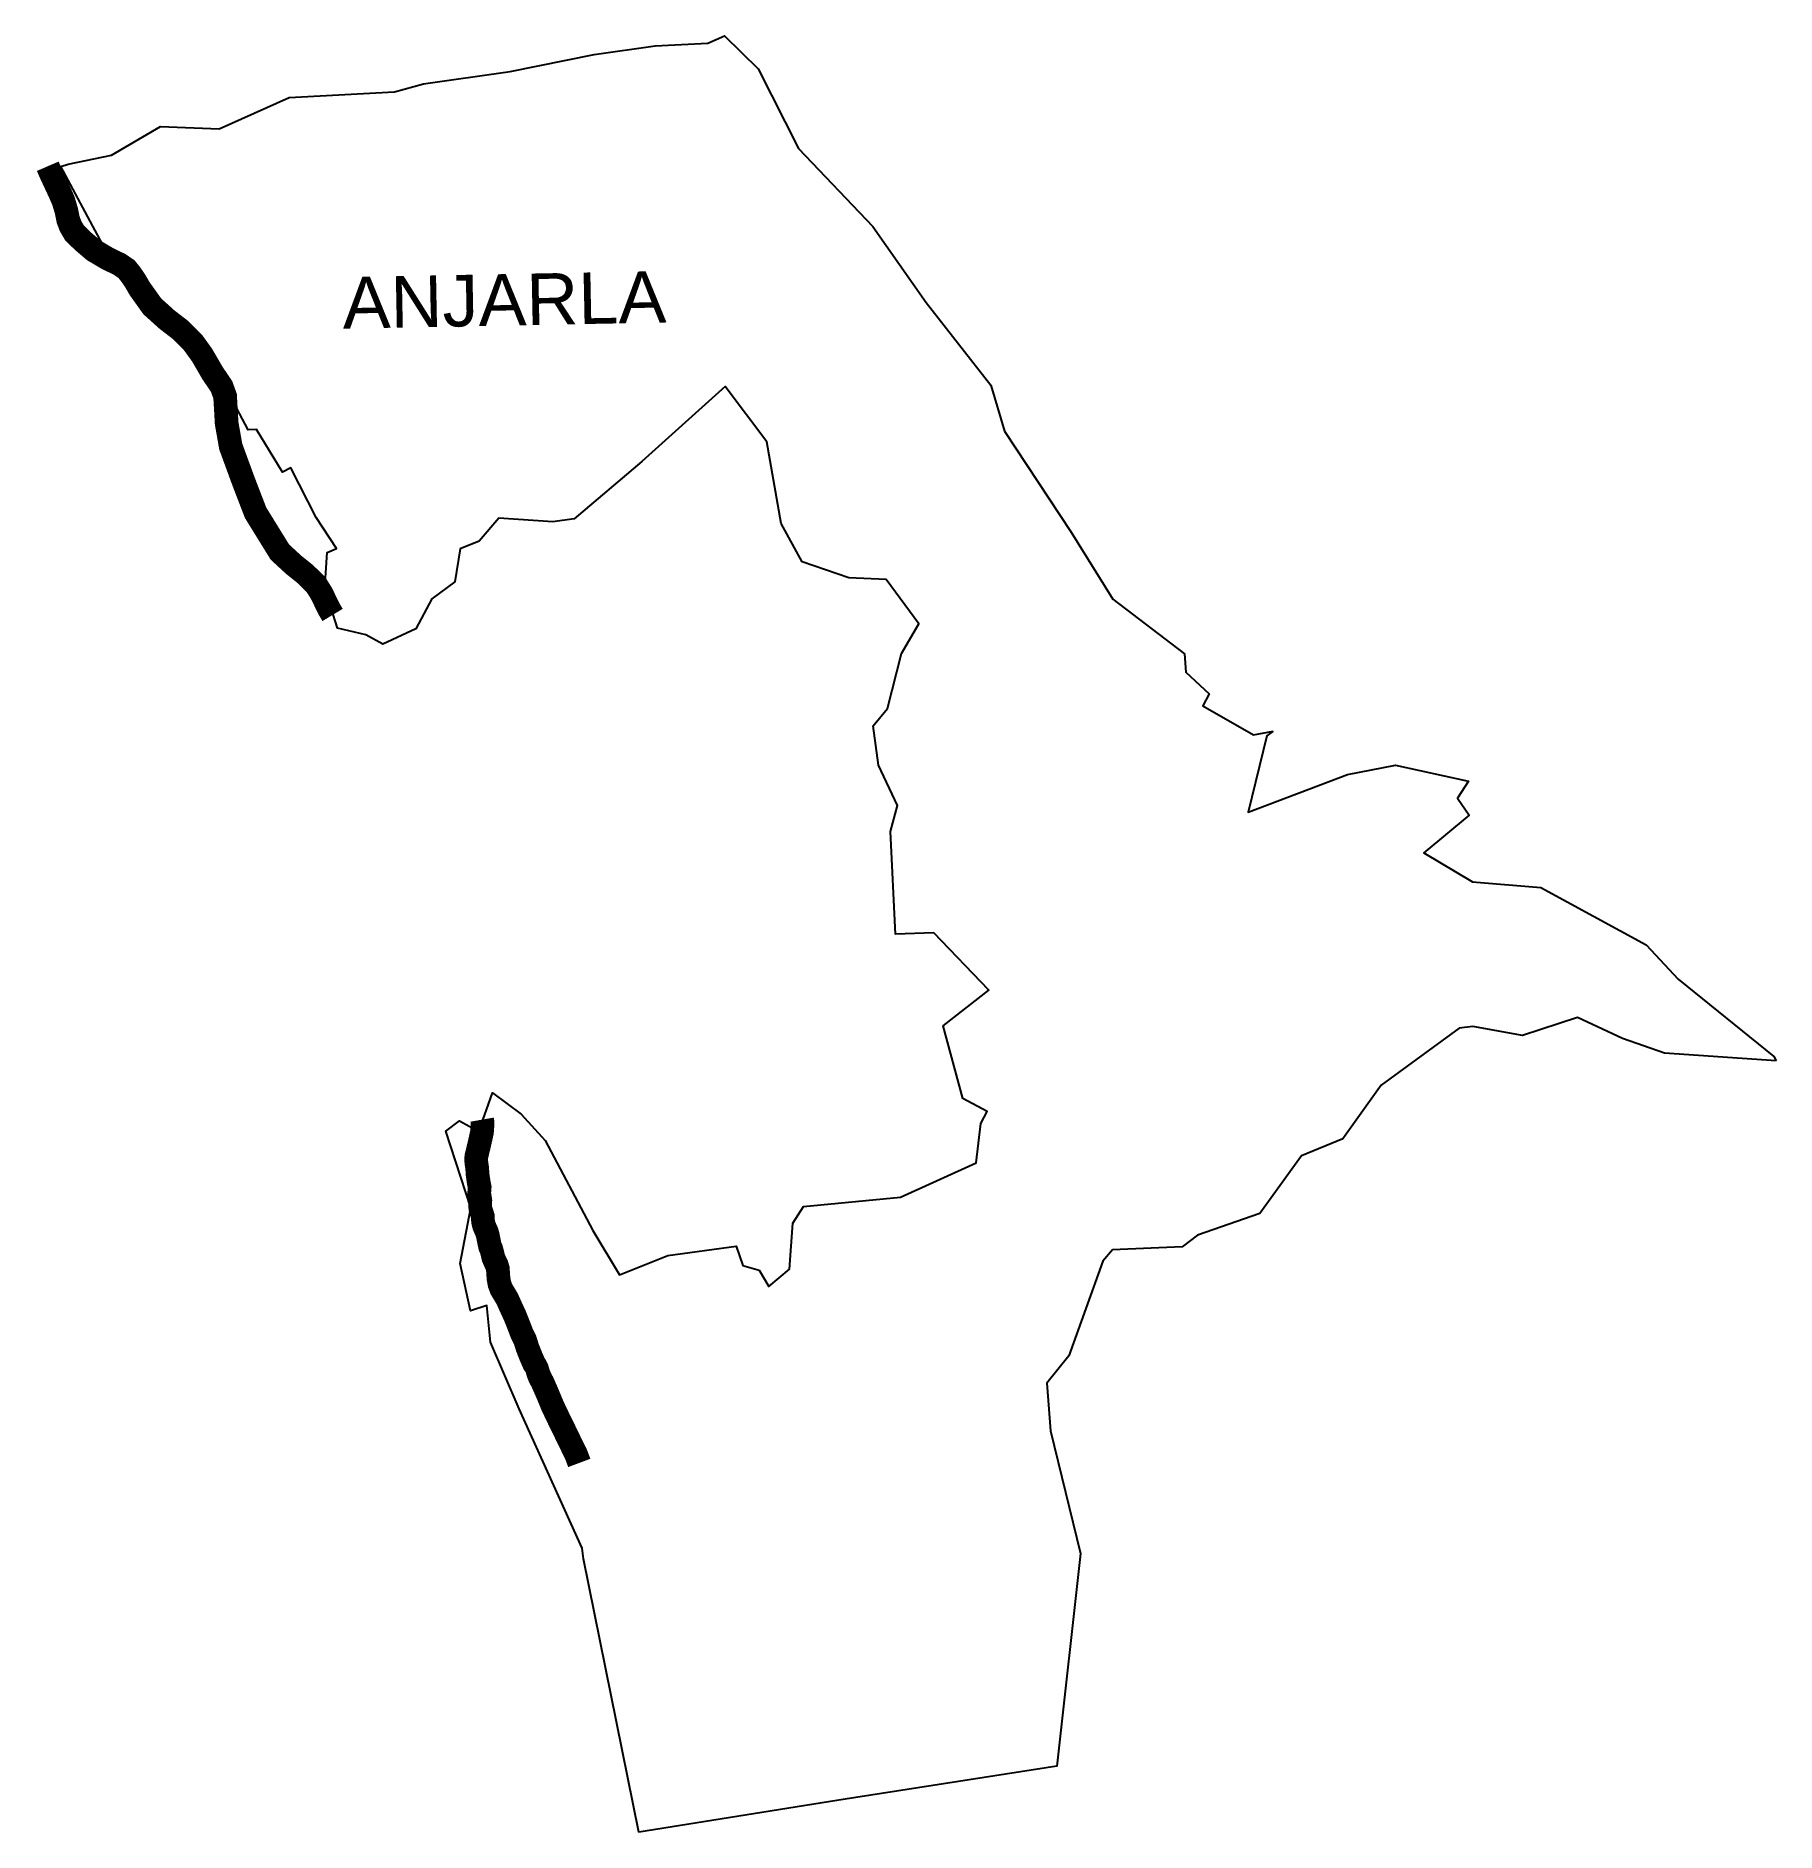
# Model space of a CAD drawing. Header units: metres. Extents: x 296152 to 299828, y 1973761 to 1977555.
import ezdxf

# ---------------------------------------------------------------- set-up
doc = ezdxf.new("R2010")
doc.units = ezdxf.units.M
for name, color, linetype in [('NATURALLY PROTECTED', 3, 'Continuous'), ('village', 3, 'Continuous'), ('VILLAGE NAME', 250, 'Continuous')]:
    doc.layers.add(name, color=color, linetype=linetype)
doc.styles.get("Standard").update_dxf_attribs({"font": 'calibri.ttf'})

msp = doc.modelspace()

# ---------------------------------------------------------------- linework, layer by layer
at = {"layer": 'NATURALLY PROTECTED', "color": 116, "true_color": 0x136734, "const_width": 50, "flags": 128}
for points in [[(296177.4, 1977279.6), (296183.5, 1977265.5), (296202.2, 1977225.4), (296210.5, 1977206.6), (296216.8, 1977185.4), (296220.5, 1977166.6), (296225.8, 1977152.8), (296234, 1977138.7), (296251.3, 1977121.8), (296274.8, 1977101.7), (296302.3, 1977085.4), (296329.2, 1977072.2), (296343.6, 1977062.4), (296352.6, 1977051.3), (296362.4, 1977036.8), (296371.9, 1977020.5), (296398.1, 1976983.8), (296428.9, 1976956), (296457.2, 1976934.2), (296484.4, 1976907), (296503.5, 1976880.5), (296525.3, 1976842.9), (296544.6, 1976814.3), (296552, 1976793.9), (296553.4, 1976769.7), (296555.3, 1976736.3), (296564, 1976687.3), (296591.1, 1976613.4), (296616.4, 1976547.7), (296667.7, 1976464.7), (296697.1, 1976437.6), (296721.6, 1976418), (296743.9, 1976396), (296755.7, 1976377.1), (296771.3, 1976344.8), (296779.1, 1976331.9)], [(297094.8, 1975265.9), (297095.7, 1975260.8), (297095.7, 1975254.6), (297094.5, 1975238.9), (297089.2, 1975215.1), (297082.7, 1975188.2), (297082.2, 1975180.8), (297082.9, 1975173.7), (297084.4, 1975164.1), (297085.2, 1975150.4), (297087.7, 1975133.4), (297089.7, 1975123.5), (297088.7, 1975110.8), (297089.7, 1975104.2), (297091.1, 1975095), (297090.9, 1975088.1), (297090.5, 1975083.9), (297091.2, 1975078.3), (297093.5, 1975070.8), (297096.2, 1975062.3), (297096.3, 1975056.4), (297097.3, 1975048.5), (297098.8, 1975042.6), (297101.2, 1975036.5), (297104.7, 1975029), (297106.8, 1975021.7), (297109.9, 1975005.7), (297112, 1974996.9), (297114.1, 1974992.6), (297115.5, 1974987.9), (297118.6, 1974974.5), (297122.3, 1974966), (297125.7, 1974959), (297128.1, 1974950.9), (297128.8, 1974939.2), (297129.6, 1974929.6), (297131.5, 1974918.9), (297135.4, 1974908.2), (297142.1, 1974896.9), (297148.1, 1974886.9), (297155.1, 1974871.2), (297164, 1974851.9), (297172.1, 1974831.7), (297179.1, 1974813.3), (297185.6, 1974800.5), (297190.7, 1974784.1), (297198.4, 1974764.7), (297204.7, 1974750.3), (297208, 1974745.5), (297210.7, 1974740), (297213, 1974731.5), (297216.6, 1974722.3), (297222.5, 1974711), (297232.6, 1974687.9), (297244, 1974660.5), (297258.9, 1974629.3), (297268.1, 1974610.7), (297279.2, 1974587.7), (297293, 1974559.7), (297300.1, 1974540.8)]]:
    msp.add_lwpolyline(points, dxfattribs=at)
at = {"layer": 'village', "flags": 128}
msp.add_lwpolyline([(298724.4, 1976078.7), (298765.5, 1976086.2)], dxfattribs=at)
at = {"layer": 'village', "color": 3, "true_color": 0x00ff00}
for points in [[(299828, 1975390.4, 0), (299592.6, 1975406, 0), (299503.3, 1975437.5, 0), (299408.5, 1975481.9, 0), (299292.3, 1975443.6, 0), (299187.3, 1975462.7, 0), (299158.3, 1975459.3, 0), (298993.6, 1975338.5, 0), (298913, 1975225.4, 0), (298825.6, 1975189.3, 0), (298737.9, 1975067.6, 0), (298605.7, 1975022, 0), (298573.3, 1974997.4, 0), (298426.4, 1974990.9, 0), (298405.6, 1974966.9, 0), (298334.3, 1974767.3, 0), (298287.7, 1974709.5, 0), (298295.3, 1974608.3, 0), (298359, 1974349.3, 0), (298308.6, 1973900.4, 0), (297861.6, 1973830.4, 0), (297426, 1973761.1, 0), (297309, 1974338, 0), (297305.9, 1974361, 0), (297173, 1974654.8, 0), (297112.7, 1974795.8, 0), (297105, 1974873.5, 0), (297070.1, 1974861.9, 0), (297048.7, 1974962.4, 0), (297070.9, 1975079.3, 0), (297018.2, 1975241.4, 0), (297047.1, 1975263.3, 0), (297087.9, 1975241, 0), (297116.8, 1975322.3, 0), (297177.3, 1975277.2, 0), (297228.2, 1975222.1, 0), (297328.7, 1975032, 0), (297385.2, 1974937.8, 0), (297486.8, 1974979, 0), (297631.6, 1974999, 0), (297645.3, 1974957.6, 0), (297679.8, 1974948.1, 0), (297700.5, 1974913.5, 0), (297744, 1974950.4, 0), (297751.2, 1975047.5, 0), (297773.9, 1975082.4, 0), (297978.7, 1975102.2, 0), (298138.7, 1975174.4, 0), (298148.5, 1975257.7, 0), (298161.6, 1975283.2, 0), (298110.2, 1975310.7, 0), (298068.7, 1975463.9, 0), (298165.2, 1975539.3, 0), (298048.7, 1975660.5, 0), (297968, 1975657.3, 0), (297957.8, 1975874.3, 0), (297972.4, 1975929.3, 0), (297932.2, 1976014.7, 0), (297920.8, 1976098, 0), (297950.8, 1976134.6, 0), (297980.7, 1976250.3, 0), (298017.2, 1976312.9, 0), (297948, 1976406.8, 0), (297869.1, 1976410.2, 0), (297770.9, 1976443.8, 0), (297726.7, 1976524.9, 0), (297696.1, 1976697.8, 0), (297608, 1976814.6, 0), (297432.2, 1976655.9, 0), (297289.5, 1976535.1, 0), (297244.3, 1976528.7, 0), (297129.9, 1976536.6, 0), (297088.8, 1976487.9, 0), (297048.4, 1976471.5, 0), (297036.9, 1976401.7, 0), (296988.4, 1976365.9, 0), (296955, 1976302.9, 0), (296885.4, 1976270.4, 0), (296848.9, 1976289.7, 0), (296789.1, 1976304.1, 0), (296762.6, 1976388.6, 0), (296767.5, 1976464, 0), (296787.5, 1976472.5, 0), (296744.2, 1976538, 0), (296690.9, 1976642.7, 0), (296673, 1976633.8, 0), (296618, 1976723.8, 0), (296600.4, 1976723.1, 0), (296564.2, 1976791.7, 0), (296472.1, 1976908.9, 0), (296378, 1976980.1, 0), (296323.9, 1977057.2, 0), (296205.3, 1977279, 0), (296220.4, 1977283.9, 0), (296312, 1977302.9, 0), (296415.6, 1977363.8, 0), (296539.4, 1977358.7, 0), (296687.2, 1977425, 0), (296909.6, 1977436.7, 0), (296970.9, 1977453.6, 0), (297154.1, 1977479.4, 0), (297331.6, 1977515.8, 0), (297460.2, 1977534, 0), (297571.3, 1977539.4, 0), (297606.9, 1977554.9, 0), (297677.8, 1977485.4, 0), (297762.9, 1977317.4, 0), (297919.8, 1977152.3, 0), (298032.7, 1976991.6, 0), (298169.3, 1976817.4, 0), (298198.4, 1976720.1, 0), (298339.3, 1976506.4, 0), (298427.3, 1976365.3, 0), (298578.6, 1976249.4, 0), (298581.2, 1976211, 0), (298630.5, 1976165.2, 0), (298617.4, 1976140.2, 0), (298724.4, 1976078.7, 0)], [(298765.5, 1976086.2, 0), (298752.2, 1976076.3, 0), (298712.7, 1975915.4, 0), (298922.5, 1975994.7, 0), (299023.9, 1976014.3, 0), (299178.6, 1975980.9, 0), (299155.2, 1975945.2, 0), (299179.4, 1975908.9, 0), (299083.7, 1975829.1, 0), (299186.5, 1975768.2, 0), (299331.3, 1975756.3, 0), (299553.5, 1975635.3, 0), (299621.3, 1975562.8, 0), (299823.3, 1975399.4, 0), (299828, 1975390.4, 0)]]:
    msp.add_polyline3d(points, dxfattribs=at)

# ---------------------------------------------------------------- texts
at = {"layer": 'VILLAGE NAME', "insert": (296798.9, 1977045.2), "char_height": 108.748, "attachment_point": 1, "rotation": 1.1028}
msp.add_mtext_dynamic_manual_height_columns('{\\fArial|b0|i0|c0|p34;ANJARLA}', width=1571.314, gutter_width=543.7, heights=[0], dxfattribs=at)

doc.saveas('drawing.dxf')
